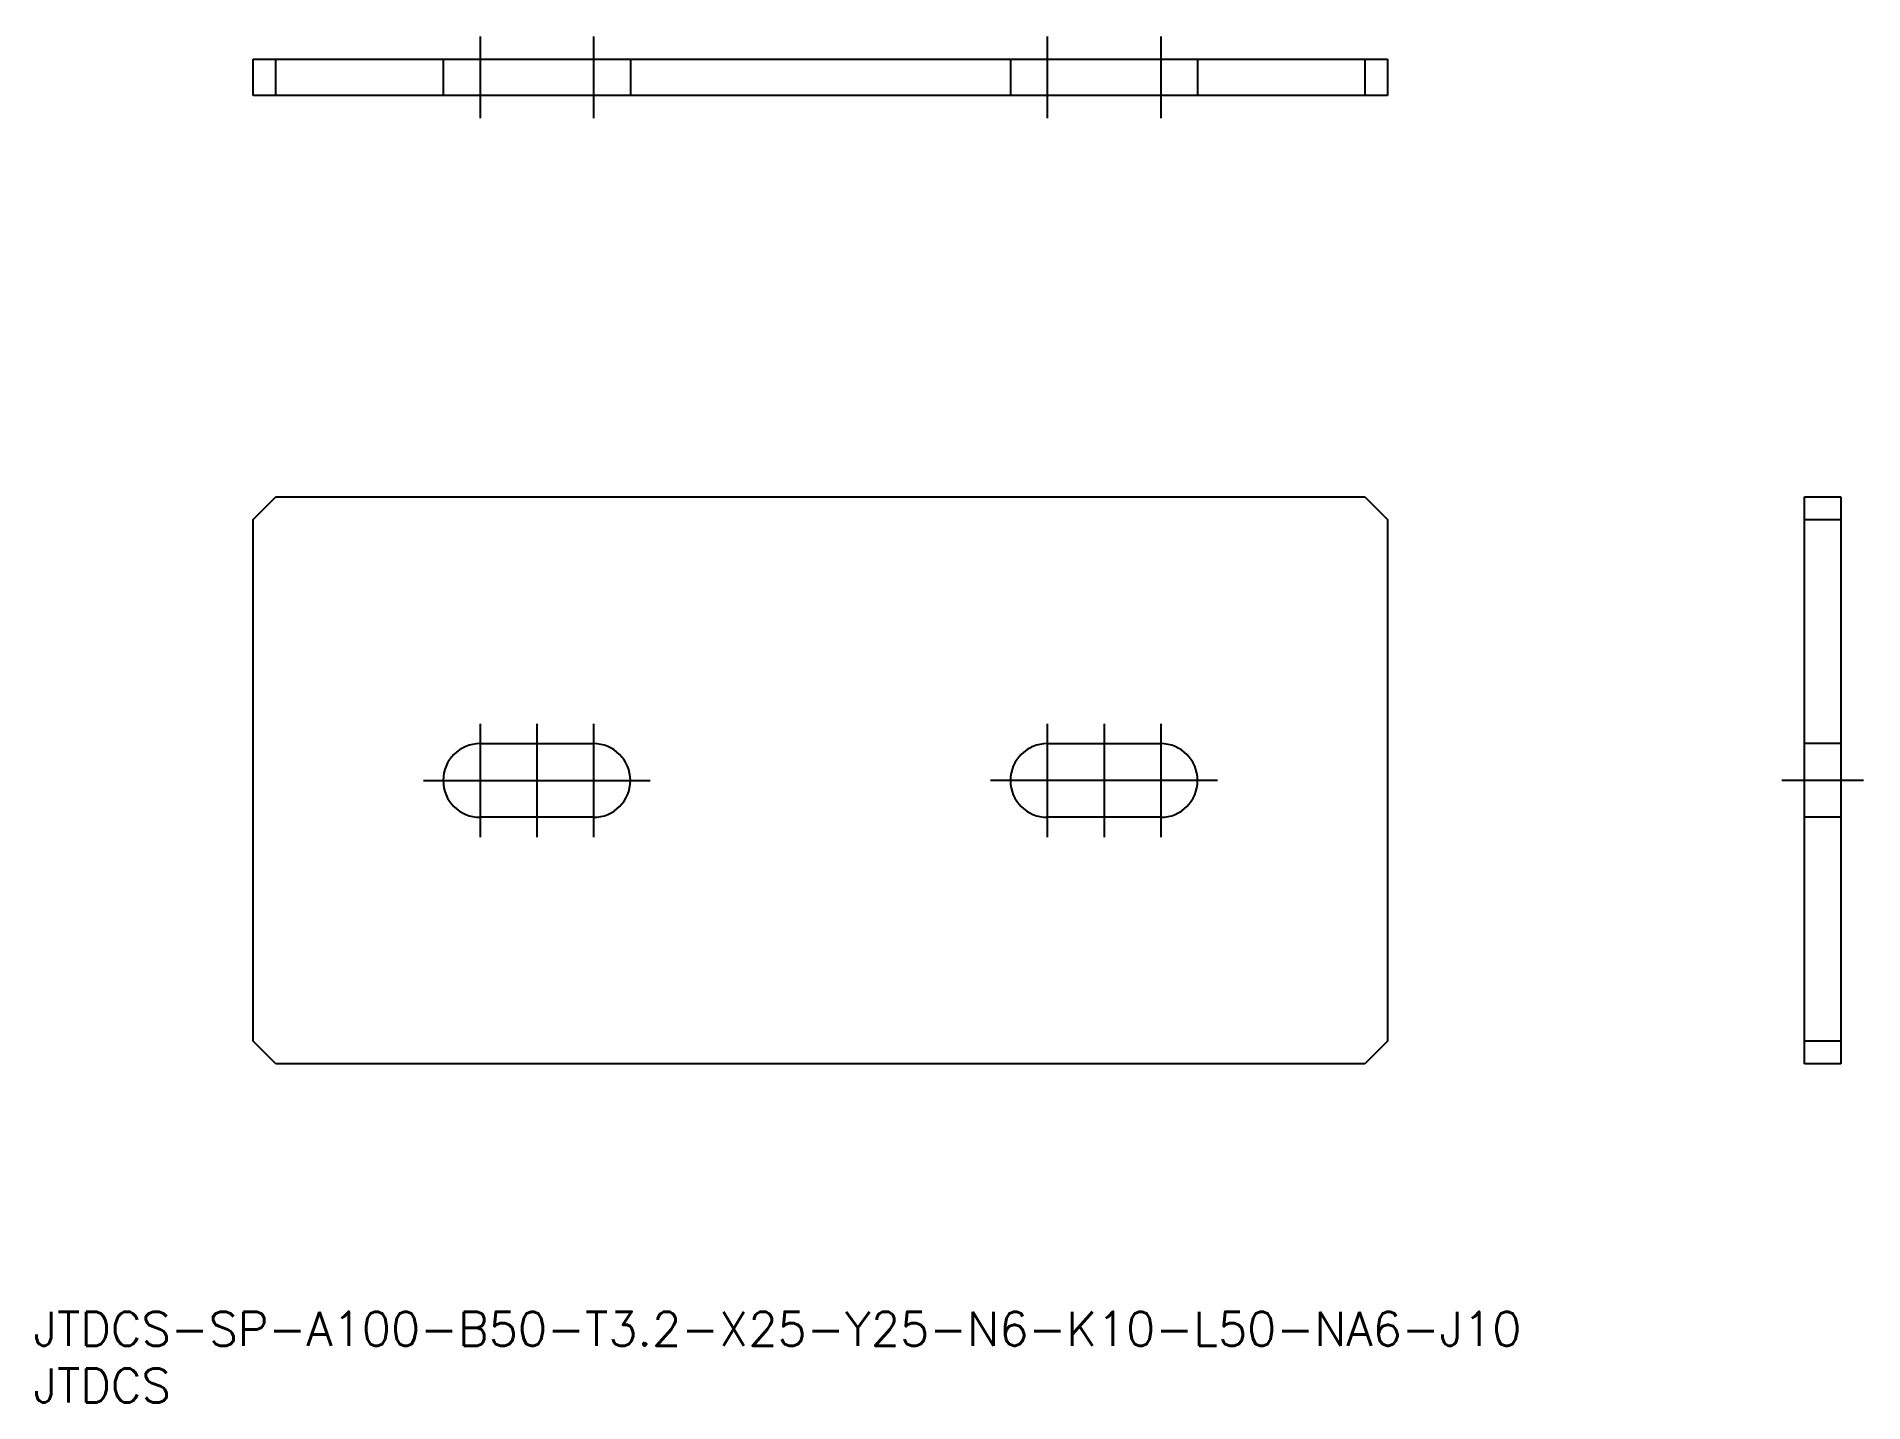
# Model space of a CAD drawing. Extents: x 0 to 161, y 0 to 120.
import ezdxf

# ---------------------------------------------------------------- set-up
doc = ezdxf.new("R2010")
doc.units = 0
doc.linetypes.add('CENTER', pattern=[50.8, 31.75, -6.35, 6.35, -6.35])
doc.linetypes.add('DASHED', pattern=[19.05, 12.7, -6.35])
doc.layers.get('0').update_dxf_attribs({"linetype": 'CONTINUOUS'})
doc.layers.add('CENTER', color=1, linetype='CENTER')
doc.styles.get("Standard").update_dxf_attribs({"font": 'txt.shx', "height": 3, "bigfont": 'bigfont.shx'})

# ---------------------------------------------------------------- blocks, each defined once
blk = doc.blocks.new('*U1')
at = {"color": 7, "linetype": 'CONTINUOUS'}
blk.add_text('JTDCS-SP-A100-B50-T3.2-X25-Y25-N6-K10-L50-NA6-J10', height=3, dxfattribs=at).set_placement((0, 5))
blk = doc.blocks.new('*U2')
at = {"color": 7, "linetype": 'CONTINUOUS'}
blk.add_text('JTDCS', height=3, dxfattribs=at).set_placement((0, 0))

msp = doc.modelspace()

# ---------------------------------------------------------------- linework, layer by layer
at = {"color": 7, "linetype": 'CONTINUOUS'}
for p, q in [((19.352956, 118.444844), (119.352956, 118.444844)), ((19.352956, 115.244844), (19.352956, 118.444844)), ((21.352956, 115.244844), (21.352956, 118.444844)), ((117.352956, 118.444844), (117.352956, 115.244844)), ((119.352956, 118.444844), (119.352956, 115.244844)), ((119.352956, 115.244844), (19.352956, 115.244844)), ((19.352956, 77.846475), (21.352956, 79.846475)), ((21.352956, 79.846475), (117.352956, 79.846475)), ((117.352956, 79.846475), (119.352956, 77.846475)), ((156.095241, 79.846475), (159.295241, 79.846475)), ((156.095241, 29.846475), (156.095241, 79.846475)), ((159.295241, 79.846475), (159.295241, 29.846475)), ((19.352956, 31.846475), (19.352956, 77.846475)), ((119.352956, 77.846475), (119.352956, 31.846475)), ((156.095241, 77.846475), (159.295241, 77.846475)), ((39.352956, 58.096475), (49.352956, 58.096475)), ((89.352956, 58.096475), (99.352956, 58.096475)), ((49.352956, 51.596475), (39.352956, 51.596475)), ((99.352956, 51.596475), (89.352956, 51.596475)), ((21.352956, 29.846475), (19.352956, 31.846475)), ((119.352956, 31.846475), (117.352956, 29.846475)), ((159.295241, 31.846475), (156.095241, 31.846475)), ((117.352956, 29.846475), (21.352956, 29.846475)), ((159.295241, 29.846475), (156.095241, 29.846475))]:
    msp.add_line(p, q, dxfattribs=at)
at = {"color": 3, "linetype": 'DASHED'}
for p, q in [((36.102956, 118.444844), (36.102956, 115.244844)), ((52.602956, 118.444844), (52.602956, 115.244844)), ((86.102956, 118.444844), (86.102956, 115.244844)), ((102.602956, 118.444844), (102.602956, 115.244844)), ((159.295241, 58.096475), (156.095241, 58.096475)), ((159.295241, 51.596475), (156.095241, 51.596475))]:
    msp.add_line(p, q, dxfattribs=at)
at = {"color": 7, "linetype": 'CONTINUOUS'}
for centre, start, end in [((39.352956, 54.846475), 90, 270), ((49.352956, 54.846475), 270, 90), ((89.352956, 54.846475), 90, 270), ((99.352956, 54.846475), 270, 90)]:
    msp.add_arc(centre, 3.25, start, end, dxfattribs=at)
at = {"layer": 'CENTER', "color": 1, "linetype": 'CENTER'}
for p, q in [((39.352956, 120.444844), (39.352956, 113.244844)), ((49.352956, 120.444844), (49.352956, 113.244844)), ((89.352956, 120.444844), (89.352956, 113.244844)), ((99.352956, 120.444844), (99.352956, 113.244844)), ((39.352956, 59.846475), (39.352956, 49.846475)), ((44.352956, 59.846475), (44.352956, 49.846475)), ((49.352956, 59.846475), (49.352956, 49.846475)), ((89.352956, 59.846475), (89.352956, 49.846475)), ((94.352956, 59.846475), (94.352956, 49.846475)), ((99.352956, 59.846475), (99.352956, 49.846475)), ((34.352956, 54.846475), (54.352956, 54.846475)), ((104.352956, 54.846475), (84.352956, 54.846475)), ((161.295241, 54.846475), (154.095241, 54.846475))]:
    msp.add_line(p, q, dxfattribs=at)

# ---------------------------------------------------------------- block references
at = {"color": 7, "linetype": 'CONTINUOUS'}
for name in ['*U1', '*U2']:
    msp.add_blockref(name, (0, 0), dxfattribs=at)

doc.saveas('drawing.dxf')
